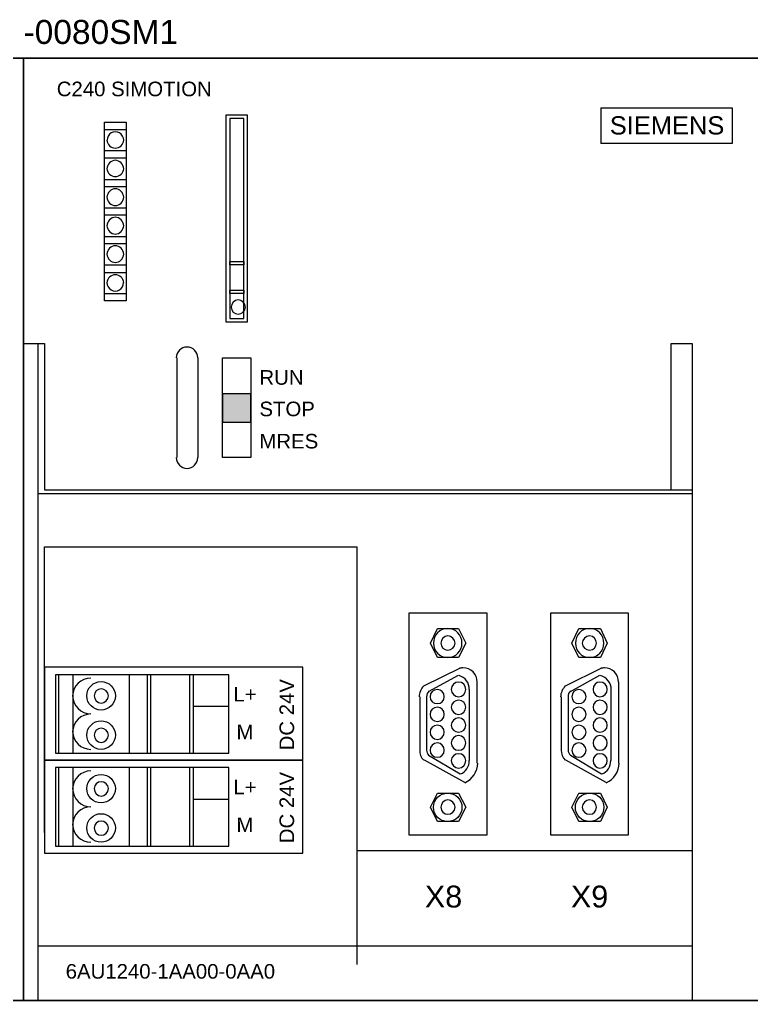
# Model space of a CAD drawing. Header units: millimetres. Extents: x -5035 to 14510, y -7775 to 12.
# Drawn here: x 465.5 to 541.8, y -2292.8 to -2190.6 of the extents above; entities that cross this region are included whole.
import ezdxf

# ---------------------------------------------------------------- set-up
doc = ezdxf.new("R2010")
doc.units = ezdxf.units.MM
doc.layers.add('eProC - L2', color=41, linetype='Continuous', lineweight=20)
doc.layers.add('Textos eProC', color=41, linetype='Continuous', lineweight=25)
doc.styles.get("Standard").update_dxf_attribs({"font": 'arial.ttf'})

msp = doc.modelspace()

# ---------------------------------------------------------------- linework, layer by layer
at = {"layer": 'eProC - L2'}
for p, q in [((418.7898428465769, -2194.632120113358), (465.9227946842197, -2194.632120113358)), ((465.9227946842197, -2194.632120113358), (418.7898428465769, -2194.632120113358)), ((465.9227946842197, -2194.632120113358), (465.9227946842197, -2292.790142321778)), ((465.9227946842197, -2194.632120113358), (465.9227946842197, -2292.790142321778)), ((465.9227946842197, -2194.632120113358), (465.9227946842197, -2292.790142321778)), ((465.9227946842197, -2292.790142321778), (465.9227946842197, -2194.632120113358)), ((465.9227946842197, -2194.632120113358), (465.9227946842197, -2292.790142321778)), ((465.9227946842197, -2292.790142321778), (465.9227946842197, -2194.632120113358)), ((465.9227946842197, -2292.790142321778), (465.9227946842197, -2194.632120113358)), ((474.3666545304881, -2219.913533731755), (474.3666545304881, -2201.285339813506)), ((474.3666545304881, -2201.285339813506), (476.6187014396112, -2201.285339813506)), ((476.6187014396112, -2201.285339813506), (476.6187014396112, -2219.913533731755)), ((474.3666545304881, -2202.05278008814), (476.6187014396112, -2202.05278008814)), ((474.3666545304881, -2204.253498515961), (476.6187014396112, -2204.253498515961)), ((474.3666545304881, -2205.020938790595), (476.6187014396112, -2205.020938790595)), ((474.3666545304881, -2207.27303749747), (476.6187014396112, -2207.27303749747)), ((474.3666545304881, -2207.989518642879), (476.6187014396112, -2207.989518642879)), ((474.3666545304881, -2210.241196199926), (476.6187014396112, -2210.241196199926)), ((474.3666545304881, -2210.957677345335), (476.6187014396112, -2210.957677345335)), ((474.3666545304881, -2213.209354902382), (476.6187014396112, -2213.209354902382)), ((474.3666545304881, -2213.92583604779), (476.6187014396112, -2213.92583604779)), ((474.3666545304881, -2216.177513604838), (476.6187014396112, -2216.177513604838)), ((474.3666545304881, -2216.9453750293), (476.6187014396112, -2216.9453750293)), ((474.3666545304881, -2219.146093457121), (476.6187014396112, -2219.146093457121)), ((476.6187014396112, -2219.913533731755), (474.3666545304881, -2219.913533731755)), ((465.9227946842197, -2224.366035004081), (468.123251925953, -2224.366035004081)), ((467.4073136846235, -2224.366035004081), (467.4073136846235, -2292.790142321778)), ((468.123251925953, -2224.366035004081), (468.123251925953, -2239.616817874217)), ((468.123251925953, -2275.287155457309), (468.123251925953, -2245.553977578785)), ((468.123251925953, -2258.091607967506), (468.123251925953, -2267.764366649163)), ((469.2487489553371, -2258.859153529596), (469.2487489553371, -2267.04841194104)), ((469.6077709263567, -2267.04841194104), (469.6077709263567, -2258.859153529596)), ((471.0912370764056, -2267.04841194104), (471.0912370764056, -2258.859153529596)), ((476.976670560276, -2267.04841194104), (476.976670560276, -2258.859153529596)), ((479.1771278020092, -2258.859153529596), (478.8191586813445, -2258.859153529596)), ((478.8191586813445, -2258.859153529596), (478.8191586813445, -2267.04841194104)), ((479.1771278020092, -2267.04841194104), (479.1771278020092, -2258.859153529596)), ((478.8191586813445, -2267.04841194104), (479.1771278020092, -2267.04841194104)), ((468.123251925953, -2267.764366649163), (468.123251925953, -2277.43712533082)), ((469.2487489553371, -2268.531912211254), (469.2487489553371, -2276.720117748126)), ((469.6077709263567, -2276.720117748126), (469.6077709263567, -2268.531912211254)), ((471.0912370764056, -2276.720117748126), (471.0912370764056, -2268.531912211254)), ((476.976670560276, -2276.720117748126), (476.976670560276, -2268.531912211254)), ((479.1771278020092, -2268.531912211254), (478.8191586813445, -2268.531912211254)), ((478.8191586813445, -2268.531912211254), (478.8191586813445, -2276.720117748126)), ((479.1771278020092, -2276.720117748126), (479.1771278020092, -2268.531912211254)), ((478.8191586813445, -2276.720117748126), (479.1771278020092, -2276.720117748126)), ((465.9227946842197, -2292.790142321778), (418.7898428465769, -2292.790142321778)), ((418.7898428465769, -2292.790142321778), (465.9227946842197, -2292.790142321778))]:
    msp.add_line(p, q, dxfattribs=at)
at = {"layer": 'eProC - L2', "lineweight": 9}
msp.add_line((622.9827992262306, -2194.632120113358), (465.9227946842197, -2194.632120113358), dxfattribs=at)
at = {"layer": 'eProC - L2', "lineweight": 13}
for p, q in [((465.9227946842197, -2194.632120113358), (590.5371098393912, -2194.632120113358)), ((489.2592228004963, -2200.568542805726), (487.007175891373, -2200.568542805726)), ((487.007175891373, -2200.568542805726), (487.007175891373, -2222.114252159578)), ((489.2592228004962, -2222.114252159578), (489.2592228004963, -2200.568542805726)), ((526.1058266708021, -2199.801102531092), (539.7697185766463, -2199.801102531092)), ((526.1058266708021, -2199.801102531092), (526.1058266708021, -2203.537017370553)), ((539.7697185766463, -2199.801102531092), (539.7697185766463, -2203.537017370553)), ((488.9012536798315, -2200.926730734702), (487.4167346794277, -2200.926730734702)), ((487.4167346794277, -2200.926730734702), (487.4167346794277, -2221.756064230601)), ((488.9012536798315, -2221.756064230601), (488.9012536798315, -2200.926730734702)), ((539.7697185766463, -2203.537017370553), (526.1058266708021, -2203.537017370553)), ((487.4167346794277, -2216.177513604838), (487.4167346794277, -2215.819325675862)), ((487.4167346794277, -2215.819325675862), (488.9012536798315, -2215.819325675862)), ((488.9012536798315, -2215.819325675862), (488.9012536798315, -2216.177513604838)), ((488.9012536798315, -2216.177513604838), (487.4167346794277, -2216.177513604838)), ((487.4167346794277, -2219.146093457121), (487.4167346794277, -2218.787905528146)), ((487.4167346794277, -2218.787905528146), (488.9012536798315, -2218.787905528146)), ((488.9012536798315, -2219.146093457121), (487.4167346794277, -2219.146093457121)), ((488.9012536798315, -2218.787905528146), (488.9012536798315, -2219.146093457121)), ((487.007175891373, -2222.114252159578), (489.2592228004962, -2222.114252159578)), ((487.4167346794277, -2221.756064230601), (488.9012536798315, -2221.756064230601)), ((533.4241894876864, -2239.616817874217), (533.4241894876864, -2224.366035004081)), ((533.4241894876864, -2224.366035004081), (535.6246467294196, -2224.366035004081)), ((535.6246467294196, -2224.366035004081), (535.6246467294196, -2292.790142321778)), ((481.8892703162221, -2225.850272286495), (481.8892703162221, -2236.239196251189)), ((484.0907804083103, -2225.850272286495), (484.0907804083103, -2236.239196251189)), ((486.6492067707083, -2236.239196251189), (486.6492067707083, -2225.850272286495)), ((486.6492067707083, -2225.850272286495), (489.617191921161, -2225.850272286495)), ((489.617191921161, -2225.850272286495), (489.617191921161, -2236.239196251189)), ((489.617191921161, -2229.586292413413), (486.6492067707083, -2229.586292413413)), ((486.6492067707083, -2229.586292413413), (486.6492067707083, -2232.554451115868)), ((489.617191921161, -2229.586292413413), (486.6492067707083, -2229.586292413413)), ((486.6492067707083, -2229.586292413413), (486.6492067707083, -2232.554451115868)), ((489.617191921161, -2232.554451115868), (489.617191921161, -2229.586292413413)), ((489.617191921161, -2232.554451115868), (489.617191921161, -2229.586292413413)), ((486.6492067707083, -2232.554451115868), (489.617191921161, -2232.554451115868)), ((486.6492067707083, -2232.554451115868), (489.617191921161, -2232.554451115868)), ((486.6492067707083, -2232.554451115868), (486.6492067707083, -2232.554451115868)), ((489.617191921161, -2236.239196251189), (486.6492067707083, -2236.239196251189)), ((467.4073136846235, -2239.974795228279), (535.6246467294196, -2239.974795228279)), ((468.123251925953, -2239.616817874217), (535.6246467294196, -2239.616817874217)), ((468.123251925953, -2245.553977578785), (493.5580107995378, -2245.553977578785)), ((493.2000416788731, -2245.553977578785), (500.6710677972172, -2245.553977578785)), ((500.6710677972172, -2245.553977578785), (500.6710677972172, -2277.181276810123)), ((514.2328332186364, -2252.462940512173), (506.0964056759979, -2252.462940512173)), ((506.0964056759979, -2252.462940512173), (506.0964056759979, -2275.543003978006)), ((514.2328332186364, -2275.543003978006), (514.2328332186364, -2252.462940512173)), ((528.9716853368299, -2252.462940512173), (520.8352577941913, -2252.462940512173)), ((520.8352577941913, -2252.462940512173), (520.8352577941913, -2275.543003978006)), ((528.9716853368299, -2275.543003978006), (528.9716853368299, -2252.462940512173)), ((508.3473997347662, -2255.583660739933), (509.0643908264506, -2254.048569615752)), ((509.0643908264506, -2254.048569615752), (511.2648480681838, -2254.048569615752)), ((511.2648480681838, -2254.048569615752), (512.0323759769033, -2255.583660739933)), ((523.0862518529595, -2255.583660739933), (523.8032429446439, -2254.048569615752)), ((523.8032429446439, -2254.048569615752), (526.0552898537671, -2254.048569615752)), ((526.0552898537671, -2254.048569615752), (526.7712280950966, -2255.583660739933)), ((509.0643908264506, -2257.068213884718), (508.3473997347662, -2255.583660739933)), ((512.0323759769033, -2255.583660739933), (511.2648480681838, -2257.068213884718)), ((523.8032429446439, -2257.068213884718), (523.0862518529595, -2255.583660739933)), ((526.7712280950966, -2255.583660739933), (526.0552898537671, -2257.068213884718)), ((511.2648480681838, -2257.068213884718), (509.0643908264506, -2257.068213884718)), ((526.0552898537671, -2257.068213884718), (523.8032429446439, -2257.068213884718)), ((495.0425297999416, -2258.091607967506), (468.123251925953, -2258.091607967506)), ((487.3146081950027, -2258.859153529596), (469.2487489553371, -2258.859153529596)), ((483.6296319528657, -2258.859153529596), (483.220073164811, -2258.859153529596)), ((483.220073164811, -2258.859153529596), (483.220073164811, -2267.04841194104)), ((483.6296319528657, -2267.04841194104), (483.6296319528657, -2258.859153529596)), ((487.3146081950027, -2267.04841194104), (487.3146081950027, -2258.859153529596)), ((495.0425297999416, -2267.764366649163), (495.0425297999416, -2258.091607967506)), ((507.6314614934367, -2260.036267299717), (511.4691010370338, -2258.143198821474)), ((508.1431467659164, -2260.599555195078), (511.2648480681838, -2258.910744383564)), ((522.4208504286651, -2260.036267299717), (526.207953155227, -2258.143198821474)), ((522.9325357011446, -2260.599555195078), (526.0037001863773, -2258.910744383564)), ((513.1589258566423, -2259.627751966258), (513.1589258566423, -2268.071806023827)), ((527.9483147918706, -2259.627751966258), (527.9483147918706, -2268.071806023827)), ((512.390345097568, -2260.395297528349), (512.390345097568, -2267.81595750313)), ((527.1291972157612, -2260.395297528349), (527.1291972157612, -2267.81595750313)), ((507.221902705382, -2261.16284309044), (507.221902705382, -2266.740972566375)), ((507.9388937970664, -2261.16284309044), (507.9388937970664, -2266.740972566375)), ((521.9607548235754, -2261.16284309044), (521.9607548235754, -2266.740972566375)), ((522.6766930649048, -2261.16284309044), (522.6766930649048, -2266.740972566375)), ((487.3146081950027, -2262.186237173228), (483.6296319528657, -2262.186237173228)), ((469.2487489553371, -2267.04841194104), (487.3146081950027, -2267.04841194104)), ((483.220073164811, -2267.04841194104), (483.6296319528657, -2267.04841194104)), ((468.123251925953, -2267.764366649163), (495.0425297999416, -2267.764366649163)), ((495.0425297999416, -2267.764366649163), (468.123251925953, -2267.764366649163)), ((495.0425297999416, -2277.43712533082), (495.0425297999416, -2267.764366649163)), ((507.6819983104717, -2267.713828669766), (511.8786598250884, -2270.068056210006)), ((508.1431467659164, -2267.252669607769), (511.4185642199986, -2269.19732893998)), ((522.4208504286651, -2267.713828669766), (526.6175119432818, -2270.068056210006)), ((522.9325357011446, -2267.252669607769), (526.157416338192, -2269.19732893998)), ((487.3146081950027, -2268.531912211254), (469.2487489553371, -2268.531912211254)), ((483.6296319528657, -2268.531912211254), (483.220073164811, -2268.531912211254)), ((483.220073164811, -2268.531912211254), (483.220073164811, -2276.720117748126)), ((483.6296319528657, -2276.720117748126), (483.6296319528657, -2268.531912211254)), ((487.3146081950027, -2276.720117748126), (487.3146081950027, -2268.531912211254)), ((508.3473997347662, -2272.677079396372), (509.0643908264506, -2271.193579126159)), ((509.0643908264506, -2271.193579126159), (511.2648480681838, -2271.193579126159)), ((511.2648480681838, -2271.193579126159), (512.0323759769033, -2272.677079396372)), ((523.0862518529595, -2272.677079396372), (523.8032429446439, -2271.193579126159)), ((523.8032429446439, -2271.193579126159), (526.0552898537671, -2271.193579126159)), ((526.0552898537671, -2271.193579126159), (526.7712280950966, -2272.677079396372)), ((487.3146081950027, -2271.858995854885), (483.6296319528657, -2271.858995854885)), ((509.0643908264506, -2274.161632541157), (508.3473997347662, -2272.677079396372)), ((512.0323759769033, -2272.677079396372), (511.2648480681838, -2274.161632541157)), ((523.8032429446439, -2274.161632541157), (523.0862518529595, -2272.677079396372)), ((526.7712280950966, -2272.677079396372), (526.0552898537671, -2274.161632541157)), ((511.2648480681838, -2274.161632541157), (509.0643908264506, -2274.161632541157)), ((526.0552898537671, -2274.161632541157), (523.8032429446439, -2274.161632541157)), ((506.0964056759979, -2275.543003978006), (514.2328332186364, -2275.543003978006)), ((520.8352577941913, -2275.543003978006), (528.9716853368299, -2275.543003978006)), ((469.2487489553371, -2276.720117748126), (487.3146081950027, -2276.720117748126)), ((483.220073164811, -2276.720117748126), (483.6296319528657, -2276.720117748126)), ((500.6710677972172, -2277.181276810123), (535.6246467294196, -2277.181276810123)), ((500.6710677972172, -2277.181276810123), (500.6710677972172, -2289.054543344688)), ((468.123251925953, -2277.43712533082), (495.0425297999416, -2277.43712533082)), ((467.4073136846235, -2287.109884012477), (535.6246467294196, -2287.109884012477)), ((590.5371098393912, -2292.790142321778), (465.9227946842197, -2292.790142321778))]:
    msp.add_line(p, q, dxfattribs=at)
at = {"layer": 'eProC - L2', "color": 251, "lineweight": 9, "true_color": 0x535353}
msp.add_line((465.9227946842197, -2292.790142321778), (622.9827992262304, -2292.790142321778), dxfattribs=at)
at = {"layer": 'eProC - L2'}
for centre, radius in [((474.0075413955815, -2261.060771688971), 1.484610579477227), ((474.0075413955813, -2265.155400894693), 1.484610579477395), ((474.0066421194293, -2270.733376337434), 1.485509748235725), ((474.0066421194254, -2274.82800554316), 1.485509748239627)]:
    msp.add_circle(centre, radius, dxfattribs=at)
at = {"layer": 'eProC - L2', "lineweight": 13}
for centre, radius in [((510.1382070245543, -2272.678189702839), 1.484610579480845), ((524.9275959597855, -2272.678189702839), 1.484610579477815)]:
    msp.add_circle(centre, radius, dxfattribs=at)
at = {"layer": 'eProC - L2'}
for centre, radius, start, end in [((475.4992408709865, -2203.171198314144), 0.8625988377244159, 359.4931165228169, 180.5504340065454), ((475.4845023641218, -2218.02833905438), 0.8620451070224006, 179.4486680606541, 0.5077812083875141)]:
    msp.add_arc(centre, radius, start, end, dxfattribs=at)
at = {"layer": 'eProC - L2', "lineweight": 13}
for centre, radius, start, end in [((482.9746345421557, -2225.860119008343), 1.135943721030299, 90.52477459208548, 179.5033357207005), ((482.9546659136622, -2225.860341790396), 1.136159117315088, 0.507805306290649, 89.51765687423622), ((482.9743164763312, -2236.229136421875), 1.135627534953917, 180.5075548832288, 269.4911273118539), ((482.9549835723643, -2236.228913425656), 1.135843382269657, 270.466452879684, 359.481292437199), ((510.1392886284876, -2255.582704466657), 1.485509748239486, 180.0368832494412, 359.9631167507163), ((510.1392886284876, -2255.582704466657), 1.485509748239483, 180.0368832494412, 359.9631167507163), ((524.9295069893501, -2255.582928803552), 1.485286196071801, 180.0282348730817, 359.9631167507163), ((524.9295069893501, -2255.582928803552), 1.485286196071783, 180.0282348730817, 359.9631167507163), ((511.7241766579546, -2259.628483902635), 1.485286196068695, 0.02823487287432969, 89.9297976048302), ((526.462805351428, -2259.628708239531), 1.485509748235661, 0.03688324931272246, 89.96179894587429), ((508.7588933997729, -2261.155436509377), 1.588597627870655, 135.2107252190864, 180.2671333291224), ((508.783490222211, -2261.154640351259), 0.8446362567975146, 134.1908097982667, 180.5564403845104), ((523.5254548509546, -2261.156376473763), 0.8487864198899406, 134.3107287929325, 180.4365213898277), ((525.7614293645336, -2268.072402067785), 2.238475174081605, 293.921639234416, 0.01525627979761955)]:
    msp.add_arc(centre, radius, start, end, dxfattribs=at)
at = {"layer": 'eProC - L2'}
for points in [[(474.6224971667278, -2203.178829441577), (474.6224971667278, -2203.639462066289), (475.0310031044276, -2203.997649995264), (475.4921515598722, -2203.997649995264)], [(475.4921515598722, -2203.997649995264), (475.9522471649618, -2203.997649995264), (476.3618059530165, -2203.639462066289), (476.3618059530165, -2203.178829441577)], [(475.4921515598722, -2205.27720846112), (475.0310031044276, -2205.27720846112), (474.6224971667278, -2205.686355519321), (474.6224971667278, -2206.146988144033)], [(476.3618059530165, -2206.146988144033), (476.3618059530165, -2205.686355519321), (475.9522471649618, -2205.27720846112), (475.4921515598722, -2205.27720846112)], [(474.6224971667278, -2206.146988144033), (474.6224971667278, -2206.607620768745), (475.0310031044276, -2206.96580869772), (475.4921515598722, -2206.96580869772)], [(475.4921515598722, -2206.96580869772), (475.9522471649618, -2206.96580869772), (476.3618059530165, -2206.607620768745), (476.3618059530165, -2206.146988144033)], [(475.4921515598722, -2208.245367163576), (475.0310031044276, -2208.245367163576), (474.6224971667278, -2208.654514221777), (474.6224971667278, -2209.115146846489)], [(476.3618059530165, -2209.115146846489), (476.3618059530165, -2208.654514221777), (475.9522471649618, -2208.245367163576), (475.4921515598722, -2208.245367163576)], [(474.6224971667278, -2209.115146846489), (474.6224971667278, -2209.5757794712), (475.0310031044276, -2209.985452966686), (475.4921515598722, -2209.985452966686)], [(475.4921515598722, -2209.985452966686), (475.9522471649618, -2209.985452966686), (476.3618059530165, -2209.5757794712), (476.3618059530165, -2209.115146846489)], [(475.4921515598722, -2211.213525866032), (475.0310031044276, -2211.213525866032), (474.6224971667278, -2211.623094074061), (474.6224971667278, -2212.083726698772)], [(476.3618059530165, -2212.083726698772), (476.3618059530165, -2211.623094074061), (475.9522471649618, -2211.213525866032), (475.4921515598722, -2211.213525866032)], [(474.6224971667278, -2212.083726698772), (474.6224971667278, -2212.544359323484), (475.0310031044276, -2212.953611669142), (475.4921515598722, -2212.953611669142)], [(475.4921515598722, -2212.953611669142), (475.9522471649618, -2212.953611669142), (476.3618059530165, -2212.544359323484), (476.3618059530165, -2212.083726698772)], [(475.4921515598722, -2214.181684568488), (475.0310031044276, -2214.181684568488), (474.6224971667278, -2214.591252776517), (474.6224971667278, -2215.051885401228)], [(474.6224971667278, -2215.051885401228), (474.6224971667278, -2215.51251802594), (475.0310031044276, -2215.921770371598), (475.4921515598722, -2215.921770371598)], [(476.3618059530165, -2215.051885401228), (476.3618059530165, -2214.591252776517), (475.9522471649618, -2214.181684568488), (475.4921515598722, -2214.181684568488)], [(475.4921515598722, -2215.921770371598), (475.9522471649618, -2215.921770371598), (476.3618059530165, -2215.51251802594), (476.3618059530165, -2215.051885401228)], [(475.4921515598722, -2217.201223549996), (475.0310031044276, -2217.201223549996), (474.6224971667278, -2217.559411478972), (474.6224971667278, -2218.020044103684)], [(476.3618059530165, -2218.020044103684), (476.3618059530165, -2217.559411478972), (475.9522471649618, -2217.201223549996), (475.4921515598722, -2217.201223549996)], [(472.9337251974742, -2259.218183758229), (471.910354652515, -2259.218183758229), (471.0407002593706, -2260.036267299717), (471.0407002593706, -2261.060714257075)], [(471.0407002593706, -2261.060714257075), (471.0407002593706, -2262.084108339863), (471.910354652515, -2262.953782735318), (472.9337251974742, -2262.953782735318)], [(474.0086854098233, -2260.343706674381), (473.5991266217686, -2260.343706674381), (473.2927471684937, -2260.651146049046), (473.2927471684937, -2261.059661382505)], [(473.2927471684937, -2261.059661382505), (473.2927471684937, -2261.469229590533), (473.5991266217686, -2261.827206944595), (474.0086854098233, -2261.827206944595)], [(474.7762133185427, -2261.059661382505), (474.7762133185427, -2260.651146049046), (474.4182441978779, -2260.343706674381), (474.0086854098233, -2260.343706674381)], [(474.0086854098233, -2261.827206944595), (474.4182441978779, -2261.827206944595), (474.7762133185427, -2261.469229590533), (474.7762133185427, -2261.059661382505)], [(472.9337251974742, -2262.953782735318), (471.910354652515, -2262.953782735318), (471.0407002593706, -2263.772919151377), (471.0407002593706, -2264.796313234165)], [(471.0407002593706, -2264.796313234165), (471.0407002593706, -2265.819707316952), (471.910354652515, -2266.638843733011), (472.9337251974742, -2266.638843733011)], [(474.0086854098233, -2264.438335880103), (473.5991266217686, -2264.438335880103), (473.2927471684937, -2264.745775254768), (473.2927471684937, -2265.154290588226)], [(474.7762133185427, -2265.154290588226), (474.7762133185427, -2264.745775254768), (474.4182441978779, -2264.438335880103), (474.0086854098233, -2264.438335880103)], [(473.2927471684937, -2265.154290588226), (473.2927471684937, -2265.563858796255), (473.5991266217686, -2265.921836150317), (474.0086854098233, -2265.921836150317)], [(474.0086854098233, -2265.921836150317), (474.4182441978779, -2265.921836150317), (474.7762133185427, -2265.563858796255), (474.7762133185427, -2265.154290588226)], [(472.9337251974742, -2268.890942439886), (471.910354652515, -2268.890942439886), (471.0407002593706, -2269.709025981374), (471.0407002593706, -2270.732420064161)], [(474.0086854098233, -2270.016465356039), (473.5991266217686, -2270.016465356039), (473.2927471684937, -2270.323904730703), (473.2927471684937, -2270.732420064161)], [(474.7762133185427, -2270.732420064161), (474.7762133185427, -2270.323904730703), (474.4182441978779, -2270.016465356039), (474.0086854098233, -2270.016465356039)], [(471.0407002593706, -2270.732420064161), (471.0407002593706, -2271.755814146949), (471.910354652515, -2272.626541416976), (472.9337251974742, -2272.626541416976)], [(473.2927471684937, -2270.732420064161), (473.2927471684937, -2271.141988272191), (473.5991266217686, -2271.499965626253), (474.0086854098233, -2271.499965626253)], [(474.0086854098233, -2271.499965626253), (474.4182441978779, -2271.499965626253), (474.7762133185427, -2271.141988272191), (474.7762133185427, -2270.732420064161)], [(472.9337251974742, -2272.626541416976), (471.910354652515, -2272.626541416976), (471.0407002593706, -2273.444624958463), (471.0407002593706, -2274.469071915822)], [(474.0086854098233, -2274.11109456176), (473.5991266217686, -2274.11109456176), (473.2927471684937, -2274.417481061854), (473.2927471684937, -2274.827049269883)], [(474.7762133185427, -2274.827049269883), (474.7762133185427, -2274.417481061854), (474.4182441978779, -2274.11109456176), (474.0086854098233, -2274.11109456176)], [(471.0407002593706, -2274.469071915822), (471.0407002593706, -2275.49246599861), (471.910354652515, -2276.311602414668), (472.9337251974742, -2276.311602414668)], [(473.2927471684937, -2274.827049269883), (473.2927471684937, -2275.236617477912), (473.5991266217686, -2275.594594831974), (474.0086854098233, -2275.594594831974)], [(474.0086854098233, -2275.594594831974), (474.4182441978779, -2275.594594831974), (474.7762133185427, -2275.236617477912), (474.7762133185427, -2274.827049269883)]]:
    msp.add_open_spline(points, degree=3, dxfattribs=at)
at = {"layer": 'eProC - L2', "lineweight": 13}
for points in [[(488.2863890725721, -2219.811194323477), (487.8768302845173, -2219.811194323477), (487.5704508312426, -2220.169382252452), (487.5704508312426, -2220.579055747939)], [(489.0539169812914, -2220.579055747939), (489.0539169812914, -2220.169382252452), (488.6959478606267, -2219.811194323477), (488.2863890725721, -2219.811194323477)], [(487.5704508312426, -2220.579055747939), (487.5704508312426, -2220.988202806139), (487.8768302845173, -2221.29543160589), (488.2863890725721, -2221.29543160589)], [(488.2863890725721, -2221.29543160589), (488.6959478606267, -2221.29543160589), (489.0539169812914, -2220.988202806139), (489.0539169812914, -2220.579055747939)], [(510.1382981884448, -2254.048569615752), (509.3191806123354, -2254.048569615752), (508.6537791880411, -2254.713986344478), (508.6537791880411, -2255.583660739933)], [(510.1382981884448, -2254.048569615752), (509.3191806123354, -2254.048569615752), (508.6537791880411, -2254.713986344478), (508.6537791880411, -2255.583660739933)], [(510.1393510387998, -2254.816115177843), (509.729792250745, -2254.816115177843), (509.4223599471153, -2255.174092531904), (509.4223599471153, -2255.583660739933)], [(511.6228171888486, -2255.583660739933), (511.6228171888486, -2254.713986344478), (510.9574157645541, -2254.048569615752), (510.1382981884448, -2254.048569615752)], [(511.6228171888486, -2255.583660739933), (511.6228171888486, -2254.713986344478), (510.9574157645541, -2254.048569615752), (510.1382981884448, -2254.048569615752)], [(510.9068789475191, -2255.583660739933), (510.9068789475191, -2255.174092531904), (510.5478569764995, -2254.816115177843), (510.1393510387998, -2254.816115177843)], [(524.9276871236732, -2254.048569615752), (524.1096223979187, -2254.048569615752), (523.4442209736244, -2254.713986344478), (523.4442209736244, -2255.583660739933)], [(524.9276871236732, -2254.048569615752), (524.1096223979187, -2254.048569615752), (523.4442209736244, -2254.713986344478), (523.4442209736244, -2255.583660739933)], [(524.9276871236732, -2254.816115177843), (524.5181283356185, -2254.816115177843), (524.1601592149538, -2255.174092531904), (524.1601592149538, -2255.583660739933)], [(526.4122061240769, -2255.583660739933), (526.4122061240769, -2254.713986344478), (525.7468046997824, -2254.048569615752), (524.9276871236732, -2254.048569615752)], [(526.4122061240769, -2255.583660739933), (526.4122061240769, -2254.713986344478), (525.7468046997824, -2254.048569615752), (524.9276871236732, -2254.048569615752)], [(525.6446782153575, -2255.583660739933), (525.6446782153575, -2255.174092531904), (525.3372459117279, -2254.816115177843), (524.9276871236732, -2254.816115177843)], [(509.4223599471153, -2255.583660739933), (509.4223599471153, -2255.993228947963), (509.729792250745, -2256.300668322627), (510.1393510387998, -2256.300668322627)], [(510.1393510387998, -2256.300668322627), (510.5478569764995, -2256.300668322627), (510.9068789475191, -2255.993228947963), (510.9068789475191, -2255.583660739933)], [(524.1601592149538, -2255.583660739933), (524.1601592149538, -2255.993228947963), (524.5181283356185, -2256.300668322627), (524.9276871236732, -2256.300668322627)], [(524.9276871236732, -2256.300668322627), (525.3372459117279, -2256.300668322627), (525.6446782153575, -2255.993228947963), (525.6446782153575, -2255.583660739933)], [(512.390345097568, -2260.395297528349), (512.390345097568, -2259.729880799623), (511.9818391598682, -2259.115002050293), (511.3164377355737, -2258.962335237532)], [(511.7259965236284, -2258.143198821474), (511.5722803718135, -2258.143198821474), (511.4691010370338, -2258.19373680087), (511.3669745526088, -2258.19373680087)], [(527.1807868831513, -2260.395297528349), (527.1807868831513, -2259.729880799623), (526.7196384277067, -2259.115002050293), (526.0552898537671, -2258.962335237532)], [(526.463795791467, -2258.143198821474), (526.3616693070419, -2258.143198821474), (526.207953155227, -2258.19373680087), (526.1058266708021, -2258.19373680087)], [(511.2637952178289, -2259.626699091687), (510.8552892801292, -2259.626699091687), (510.4962673091095, -2259.984676445749), (510.4962673091095, -2260.394244653778)], [(512.0323759769033, -2260.394244653778), (512.0323759769033, -2259.984676445749), (511.6733540058836, -2259.626699091687), (511.2637952178289, -2259.626699091687)], [(522.3703136116301, -2260.036267299717), (522.1144709753902, -2260.343706674381), (521.9091651561854, -2260.753274882411), (521.9091651561854, -2261.16284309044)], [(526.0037001863773, -2259.626699091687), (525.5941413983226, -2259.626699091687), (525.2867090946928, -2259.984676445749), (525.2867090946928, -2260.394244653778)], [(526.7712280950966, -2260.394244653778), (526.7712280950966, -2259.984676445749), (526.4122061240769, -2259.626699091687), (526.0037001863773, -2259.626699091687)], [(509.0633379760956, -2260.394244653778), (508.6537791880411, -2260.394244653778), (508.2958100673762, -2260.752222007839), (508.2958100673762, -2261.161790215869)], [(509.7803290677801, -2261.161790215869), (509.7803290677801, -2260.752222007839), (509.4728967641503, -2260.394244653778), (509.0633379760956, -2260.394244653778)], [(510.4962673091095, -2260.394244653778), (510.4962673091095, -2260.803812861807), (510.8552892801292, -2261.161790215869), (511.2637952178289, -2261.161790215869)], [(511.2637952178289, -2261.161790215869), (511.6733540058836, -2261.161790215869), (512.0323759769033, -2260.803812861807), (512.0323759769033, -2260.394244653778)], [(523.8032429446439, -2260.394244653778), (523.3936841565893, -2260.394244653778), (523.0862518529595, -2260.752222007839), (523.0862518529595, -2261.161790215869)], [(524.5707708533632, -2261.161790215869), (524.5707708533632, -2260.752222007839), (524.2128017326986, -2260.394244653778), (523.8032429446439, -2260.394244653778)], [(525.2867090946928, -2260.394244653778), (525.2867090946928, -2260.803812861807), (525.5941413983226, -2261.161790215869), (526.0037001863773, -2261.161790215869)], [(526.0037001863773, -2261.161790215869), (526.4122061240769, -2261.161790215869), (526.7712280950966, -2260.803812861807), (526.7712280950966, -2260.394244653778)], [(508.2958100673762, -2261.161790215869), (508.2958100673762, -2261.571358423898), (508.6537791880411, -2261.878797798563), (509.0633379760956, -2261.878797798563)], [(509.0633379760956, -2261.878797798563), (509.4728967641503, -2261.878797798563), (509.7803290677801, -2261.571358423898), (509.7803290677801, -2261.161790215869)], [(511.2637952178289, -2261.520820444501), (510.8552892801292, -2261.520820444501), (510.4962673091095, -2261.827206944595), (510.4962673091095, -2262.236775152624)], [(512.0323759769033, -2262.236775152624), (512.0323759769033, -2261.827206944595), (511.6733540058836, -2261.520820444501), (511.2637952178289, -2261.520820444501)], [(523.0862518529595, -2261.161790215869), (523.0862518529595, -2261.571358423898), (523.3936841565893, -2261.878797798563), (523.8032429446439, -2261.878797798563)], [(523.8032429446439, -2261.878797798563), (524.2128017326986, -2261.878797798563), (524.5707708533632, -2261.571358423898), (524.5707708533632, -2261.161790215869)], [(526.0037001863773, -2261.520820444501), (525.5941413983226, -2261.520820444501), (525.2867090946928, -2261.827206944595), (525.2867090946928, -2262.236775152624)], [(526.7712280950966, -2262.236775152624), (526.7712280950966, -2261.827206944595), (526.4122061240769, -2261.520820444501), (526.0037001863773, -2261.520820444501)], [(509.0633379760956, -2262.236775152624), (508.6537791880411, -2262.236775152624), (508.2958100673762, -2262.594752506686), (508.2958100673762, -2263.004320714715)], [(508.2958100673762, -2263.004320714715), (508.2958100673762, -2263.413888922744), (508.6537791880411, -2263.721328297409), (509.0633379760956, -2263.721328297409)], [(509.7803290677801, -2263.004320714715), (509.7803290677801, -2262.594752506686), (509.4728967641503, -2262.236775152624), (509.0633379760956, -2262.236775152624)], [(509.0633379760956, -2263.721328297409), (509.4728967641503, -2263.721328297409), (509.7803290677801, -2263.413888922744), (509.7803290677801, -2263.004320714715)], [(510.4962673091095, -2262.236775152624), (510.4962673091095, -2262.646343360654), (510.8552892801292, -2263.004320714715), (511.2637952178289, -2263.004320714715)], [(511.2637952178289, -2263.004320714715), (511.6733540058836, -2263.004320714715), (512.0323759769033, -2262.646343360654), (512.0323759769033, -2262.236775152624)], [(523.8032429446439, -2262.236775152624), (523.3936841565893, -2262.236775152624), (523.0862518529595, -2262.594752506686), (523.0862518529595, -2263.004320714715)], [(523.0862518529595, -2263.004320714715), (523.0862518529595, -2263.413888922744), (523.3936841565893, -2263.721328297409), (523.8032429446439, -2263.721328297409)], [(524.5707708533632, -2263.004320714715), (524.5707708533632, -2262.594752506686), (524.2128017326986, -2262.236775152624), (523.8032429446439, -2262.236775152624)], [(523.8032429446439, -2263.721328297409), (524.2128017326986, -2263.721328297409), (524.5707708533632, -2263.413888922744), (524.5707708533632, -2263.004320714715)], [(525.2867090946928, -2262.236775152624), (525.2867090946928, -2262.646343360654), (525.5941413983226, -2263.004320714715), (526.0037001863773, -2263.004320714715)], [(526.0037001863773, -2263.004320714715), (526.4122061240769, -2263.004320714715), (526.7712280950966, -2262.646343360654), (526.7712280950966, -2262.236775152624)], [(511.2637952178289, -2263.363350943348), (510.8552892801292, -2263.363350943348), (510.4962673091095, -2263.721328297409), (510.4962673091095, -2264.130896505438)], [(512.0323759769033, -2264.130896505438), (512.0323759769033, -2263.721328297409), (511.6733540058836, -2263.363350943348), (511.2637952178289, -2263.363350943348)], [(526.0037001863773, -2263.363350943348), (525.5941413983226, -2263.363350943348), (525.2867090946928, -2263.721328297409), (525.2867090946928, -2264.130896505438)], [(526.7712280950966, -2264.130896505438), (526.7712280950966, -2263.721328297409), (526.4122061240769, -2263.363350943348), (526.0037001863773, -2263.363350943348)], [(509.0633379760956, -2264.130896505438), (508.6537791880411, -2264.130896505438), (508.2958100673762, -2264.437283005532), (508.2958100673762, -2264.846851213561)], [(508.2958100673762, -2264.846851213561), (508.2958100673762, -2265.256419421591), (508.6537791880411, -2265.614396775652), (509.0633379760956, -2265.614396775652)], [(509.7803290677801, -2264.846851213561), (509.7803290677801, -2264.437283005532), (509.4728967641503, -2264.130896505438), (509.0633379760956, -2264.130896505438)], [(509.0633379760956, -2265.614396775652), (509.4728967641503, -2265.614396775652), (509.7803290677801, -2265.256419421591), (509.7803290677801, -2264.846851213561)], [(510.4962673091095, -2264.130896505438), (510.4962673091095, -2264.540464713467), (510.8552892801292, -2264.847904088132), (511.2637952178289, -2264.847904088132)], [(511.2637952178289, -2264.847904088132), (511.6733540058836, -2264.847904088132), (512.0323759769033, -2264.540464713467), (512.0323759769033, -2264.130896505438)], [(523.8032429446439, -2264.130896505438), (523.3936841565893, -2264.130896505438), (523.0862518529595, -2264.437283005532), (523.0862518529595, -2264.846851213561)], [(523.0862518529595, -2264.846851213561), (523.0862518529595, -2265.256419421591), (523.3936841565893, -2265.614396775652), (523.8032429446439, -2265.614396775652)], [(524.5707708533632, -2264.846851213561), (524.5707708533632, -2264.437283005532), (524.2128017326986, -2264.130896505438), (523.8032429446439, -2264.130896505438)], [(523.8032429446439, -2265.614396775652), (524.2128017326986, -2265.614396775652), (524.5707708533632, -2265.256419421591), (524.5707708533632, -2264.846851213561)], [(525.2867090946928, -2264.130896505438), (525.2867090946928, -2264.540464713467), (525.5941413983226, -2264.847904088132), (526.0037001863773, -2264.847904088132)], [(526.0037001863773, -2264.847904088132), (526.4122061240769, -2264.847904088132), (526.7712280950966, -2264.540464713467), (526.7712280950966, -2264.130896505438)], [(509.0633379760956, -2265.973427004285), (508.6537791880411, -2265.973427004285), (508.2958100673762, -2266.332457232917), (508.2958100673762, -2266.740972566375)], [(509.7803290677801, -2266.740972566375), (509.7803290677801, -2266.332457232917), (509.4728967641503, -2265.973427004285), (509.0633379760956, -2265.973427004285)], [(511.2637952178289, -2265.205881442193), (510.8552892801292, -2265.205881442193), (510.4962673091095, -2265.563858796255), (510.4962673091095, -2265.973427004285)], [(510.4962673091095, -2265.973427004285), (510.4962673091095, -2266.382995212314), (510.8552892801292, -2266.740972566375), (511.2637952178289, -2266.740972566375)], [(512.0323759769033, -2265.973427004285), (512.0323759769033, -2265.563858796255), (511.6733540058836, -2265.205881442193), (511.2637952178289, -2265.205881442193)], [(511.2637952178289, -2266.740972566375), (511.6733540058836, -2266.740972566375), (512.0323759769033, -2266.382995212314), (512.0323759769033, -2265.973427004285)], [(523.8032429446439, -2265.973427004285), (523.3936841565893, -2265.973427004285), (523.0862518529595, -2266.332457232917), (523.0862518529595, -2266.740972566375)], [(524.5707708533632, -2266.740972566375), (524.5707708533632, -2266.332457232917), (524.2128017326986, -2265.973427004285), (523.8032429446439, -2265.973427004285)], [(526.0037001863773, -2265.205881442193), (525.5941413983226, -2265.205881442193), (525.2867090946928, -2265.563858796255), (525.2867090946928, -2265.973427004285)], [(525.2867090946928, -2265.973427004285), (525.2867090946928, -2266.382995212314), (525.5941413983226, -2266.740972566375), (526.0037001863773, -2266.740972566375)], [(526.7712280950966, -2265.973427004285), (526.7712280950966, -2265.563858796255), (526.4122061240769, -2265.205881442193), (526.0037001863773, -2265.205881442193)], [(526.0037001863773, -2266.740972566375), (526.4122061240769, -2266.740972566375), (526.7712280950966, -2266.382995212314), (526.7712280950966, -2265.973427004285)], [(507.221902705382, -2266.740972566375), (507.221902705382, -2267.098949920437), (507.324029189807, -2267.508518128466), (507.6314614934367, -2267.764366649163)], [(507.9388937970664, -2266.740972566375), (507.9388937970664, -2266.894692253707), (508.0410202814913, -2267.098949920437), (508.1431467659164, -2267.252669607769)], [(508.2958100673762, -2266.740972566375), (508.2958100673762, -2267.150540774404), (508.6537791880411, -2267.457980149069), (509.0633379760956, -2267.457980149069)], [(509.0633379760956, -2267.457980149069), (509.4728967641503, -2267.457980149069), (509.7803290677801, -2267.150540774404), (509.7803290677801, -2266.740972566375)], [(511.2637952178289, -2267.098949920437), (510.8552892801292, -2267.098949920437), (510.4962673091095, -2267.405336420531), (510.4962673091095, -2267.81490462856)], [(512.0323759769033, -2267.81490462856), (512.0323759769033, -2267.405336420531), (511.6733540058836, -2267.098949920437), (511.2637952178289, -2267.098949920437)], [(521.9607548235754, -2266.740972566375), (521.9607548235754, -2267.098949920437), (522.1144709753902, -2267.508518128466), (522.3703136116301, -2267.764366649163)], [(522.6766930649048, -2266.740972566375), (522.6766930649048, -2266.894692253707), (522.7798723996847, -2267.098949920437), (522.9325357011446, -2267.252669607769)], [(523.0862518529595, -2266.740972566375), (523.0862518529595, -2267.150540774404), (523.3936841565893, -2267.457980149069), (523.8032429446439, -2267.457980149069)], [(523.8032429446439, -2267.457980149069), (524.2128017326986, -2267.457980149069), (524.5707708533632, -2267.150540774404), (524.5707708533632, -2266.740972566375)], [(526.0037001863773, -2267.098949920437), (525.5941413983226, -2267.098949920437), (525.2867090946928, -2267.405336420531), (525.2867090946928, -2267.81490462856)], [(526.7712280950966, -2267.81490462856), (526.7712280950966, -2267.405336420531), (526.4122061240769, -2267.098949920437), (526.0037001863773, -2267.098949920437)], [(510.4962673091095, -2267.81490462856), (510.4962673091095, -2268.224472836589), (510.8552892801292, -2268.58245019065), (511.2637952178289, -2268.58245019065)], [(511.2637952178289, -2268.58245019065), (511.6733540058836, -2268.58245019065), (512.0323759769033, -2268.224472836589), (512.0323759769033, -2267.81490462856)], [(511.4691010370338, -2269.19732893998), (512.0323759769033, -2268.99201839868), (512.390345097568, -2268.429783377889), (512.390345097568, -2267.81595750313)], [(511.9302494924783, -2270.118594189403), (512.6977774011978, -2269.760616835341), (513.2610523410672, -2268.941480419283), (513.2610523410672, -2268.071806023827)], [(525.2867090946928, -2267.81490462856), (525.2867090946928, -2268.224472836589), (525.5941413983226, -2268.58245019065), (526.0037001863773, -2268.58245019065)], [(526.0037001863773, -2268.58245019065), (526.4122061240769, -2268.58245019065), (526.7712280950966, -2268.224472836589), (526.7712280950966, -2267.81490462856)], [(526.207953155227, -2269.19732893998), (526.7712280950966, -2268.99201839868), (527.1291972157612, -2268.429783377889), (527.1291972157612, -2267.81595750313)], [(510.1393510387998, -2271.909533834282), (509.729792250745, -2271.909533834282), (509.4223599471153, -2272.267511188343), (509.4223599471153, -2272.677079396372)], [(510.9068789475191, -2272.677079396372), (510.9068789475191, -2272.267511188343), (510.5478569764995, -2271.909533834282), (510.1393510387998, -2271.909533834282)], [(524.9276871236732, -2271.909533834282), (524.5181283356185, -2271.909533834282), (524.1601592149538, -2272.267511188343), (524.1601592149538, -2272.677079396372)], [(525.6446782153575, -2272.677079396372), (525.6446782153575, -2272.267511188343), (525.3372459117279, -2271.909533834282), (524.9276871236732, -2271.909533834282)], [(509.4223599471153, -2272.677079396372), (509.4223599471153, -2273.086647604402), (509.729792250745, -2273.394086979066), (510.1393510387998, -2273.394086979066)], [(510.1393510387998, -2273.394086979066), (510.5478569764995, -2273.394086979066), (510.9068789475191, -2273.086647604402), (510.9068789475191, -2272.677079396372)], [(524.1601592149538, -2272.677079396372), (524.1601592149538, -2273.086647604402), (524.5181283356185, -2273.394086979066), (524.9276871236732, -2273.394086979066)], [(524.9276871236732, -2273.394086979066), (525.3372459117279, -2273.394086979066), (525.6446782153575, -2273.086647604402), (525.6446782153575, -2272.677079396372)]]:
    msp.add_open_spline(points, degree=3, dxfattribs=at)
at = {"layer": 'eProC - L2', "lineweight": 13, "transparency": 33554559}
msp.add_solid([(486.6489846795673, -2229.535278305733), (486.6489846795673, -2232.554860792637), (489.616745198318, -2229.535278305733), (489.616745198318, -2232.554860792637)], dxfattribs=at)

# ---------------------------------------------------------------- texts
at = {"layer": 'eProC - L2'}
for s, width, insert, char_height, attachment_point in [('C240 SIMOTION', 21.80184473268116, (469.3862797263786, -2197.080314798839), 1.519435853813392, 1), ('SIEMENS', 21.80184473268116, (527.0300619906509, -2200.686055930383), 1.89929481726674, 1), ('RUN', 6.722124085295343, (490.5106199970073, -2227.136511508937), 1.519435853813392, 1), ('STOP', 6.722124085295343, (490.5106199970073, -2230.417098804543), 1.519435853813392, 1), ('MRES', 6.722124085295343, (490.5106199970073, -2233.77517307979), 1.519435853813392, 1), ('L+', 6.722124085295343, (489.0034913482557, -2260.129881125206), 1.519435853813392, 2), ('M', 6.722124085295343, (489.0034913482557, -2264.070790643595), 1.519435853813392, 2), ('L+', 6.722124085295343, (489.0034913482557, -2269.802639806863), 1.519435853813392, 2), ('M', 6.722124085295343, (489.0034913482557, -2273.743549325253), 1.519435853813392, 2), ('X8', 6.722124085295343, (507.752974551787, -2280.834106834528), 2.279153780720089, 1), ('X9', 6.722124085295343, (522.9777171087651, -2280.834106834528), 2.279153780720089, 1), ('6AU1240-1AA00-0AA0', 21.80184473268116, (470.317155908052, -2289.00483962732), 1.519435853813392, 1)]:
    msp.add_mtext_dynamic_manual_height_columns(s, width=width, gutter_width=9.496474086333702, heights=[0], dxfattribs=dict(at, insert=insert, char_height=char_height, attachment_point=attachment_point))
at = {"layer": 'eProC - L2', "char_height": 1.519435853813392, "attachment_point": 2, "rotation": 90}
for insert in [(492.6038543382138, -2263.030328020036), (492.6038543382138, -2272.703086701693)]:
    msp.add_mtext_dynamic_manual_height_columns('DC 24V', width=12.02671114471363, gutter_width=9.496474086333702, heights=[0], dxfattribs=dict(at, insert=insert))
at = {"layer": 'Textos eProC', "insert": (465.9227946842197, -2193.191003161458), "char_height": 2.5, "attachment_point": 7}
msp.add_mtext_dynamic_manual_height_columns('-0080SM1', width=18.31215520775731, gutter_width=12.5, heights=[0], dxfattribs=at)

doc.saveas('drawing.dxf')
